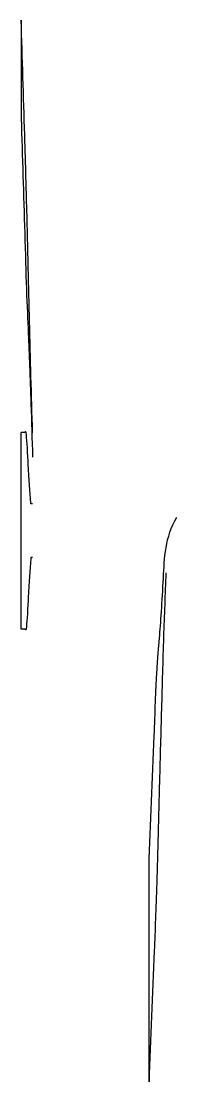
# Model space of a CAD drawing. Header units: inches. Extents: x -26 to 229, y -142 to 115.
# Drawn here: x -26.382 to -25.659, y -142.239 to -137.327 of the extents above.
import ezdxf

# ---------------------------------------------------------------- set-up
doc = ezdxf.new("R2010")
doc.units = ezdxf.units.IN
doc.header["$MEASUREMENT"] = 0

msp = doc.modelspace()

# ---------------------------------------------------------------- linework, layer by layer
at = {"extrusion": (-0.999648, -6.12539e-17, 0.026531)}
for p, q in [((-26.3658, -139.2338, 191.2483), (-26.3821, -139.2338, 190.6343)), ((-26.3821, -140.1449, 190.6343), (-26.3821, -139.2338, 190.6343)), ((-26.329, -139.565, 192.6392), (-26.3365, -139.565, 192.353)), ((-26.329, -139.8137, 192.6526), (-26.3365, -139.8137, 192.353)), ((-26.3658, -140.1449, 191.2483), (-26.3821, -140.1449, 190.6343))]:
    msp.add_line(p, q, dxfattribs=at)
for points in [[(-26.329, -139.2356, 193.2113), (-26.3315, -139.1491, 193.2612), (-26.334, -139.0627, 193.3112), (-26.3365, -138.9762, 193.3611), (-26.3387, -138.891, 193.3798), (-26.343, -138.7242, 193.4164), (-26.35, -138.4403, 193.4548), (-26.3571, -138.1284, 193.4503), (-26.3631, -137.9409, 193.5708), (-26.3658, -137.8539, 193.6267), (-26.3712, -137.6767, 193.729), (-26.3767, -137.4994, 193.8314), (-26.3821, -137.3221, 193.9337), (-26.3821, -137.474, 194.1967), (-26.3821, -137.6258, 194.4597), (-26.3821, -137.7776, 194.7227), (-26.3767, -137.9549, 194.6203), (-26.3712, -138.1322, 194.518), (-26.3658, -138.3094, 194.4156), (-26.3631, -138.4013, 194.3683), (-26.3571, -138.5994, 194.2661), (-26.35, -138.7515, 193.9937), (-26.343, -138.9266, 193.7671), (-26.3387, -139.0417, 193.6409), (-26.3365, -139.1005, 193.5765), (-26.334, -139.1832, 193.5288), (-26.3315, -139.2658, 193.4811), (-26.329, -139.3484, 193.4334)], [(-25.71, -139.8844, 192.877), (-25.7137, -139.9833, 192.9863), (-25.7173, -140.0821, 193.0955), (-25.721, -140.1809, 193.2047), (-25.7243, -140.2921, 193.2695), (-25.7306, -140.5097, 193.3963), (-25.741, -140.8909, 193.5785), (-25.7515, -141.3308, 193.7133), (-25.7602, -141.5396, 193.9672), (-25.7642, -141.6364, 194.0849), (-25.7723, -141.839, 194.3088), (-25.7803, -142.0416, 194.5326), (-25.7883, -142.2442, 194.7565), (-25.7883, -141.9121, 195.057), (-25.7883, -141.58, 195.3576), (-25.7883, -141.2479, 195.6581), (-25.7803, -141.0453, 195.4343), (-25.7723, -140.8427, 195.2105), (-25.7642, -140.6401, 194.9866), (-25.7602, -140.5326, 194.8786), (-25.7515, -140.3007, 194.6456), (-25.741, -140.2103, 194.1944), (-25.7306, -140.0669, 193.797), (-25.7243, -139.9624, 193.5679), (-25.721, -139.9089, 193.4509), (-25.7173, -139.8145, 193.3465), (-25.7137, -139.7201, 193.2422), (-25.659, -139.6257, 193.1378)]]:
    msp.add_open_spline(points, degree=3, knots=[0, 0, 0, 0, 1, 1, 1, 1.261397, 1.511709, 1.86308, 2.166984, 2.166984, 2.166984, 3.166984, 3.166984, 3.166984, 4.166984, 4.166984, 4.166984, 5.166984, 5.166984, 5.166984, 5.470889, 5.82226, 6.072572, 6.333969, 6.333969, 6.333969, 7.333969, 7.333969, 7.333969, 7.333969])
for points in [[(-26.3365, -139.565, 192.353), (-26.3431, -139.4825, 192.1051), (-26.3492, -139.3857, 191.8743), (-26.3577, -139.2463, 191.5519), (-26.3658, -139.2338, 191.2483)], [(-26.3365, -139.8137, 192.353), (-26.3431, -139.8962, 192.1051), (-26.3492, -139.9931, 191.8743), (-26.3577, -140.1325, 191.5519), (-26.3658, -140.1449, 191.2483)]]:
    msp.add_spline(points, degree=3)

doc.saveas('drawing.dxf')
